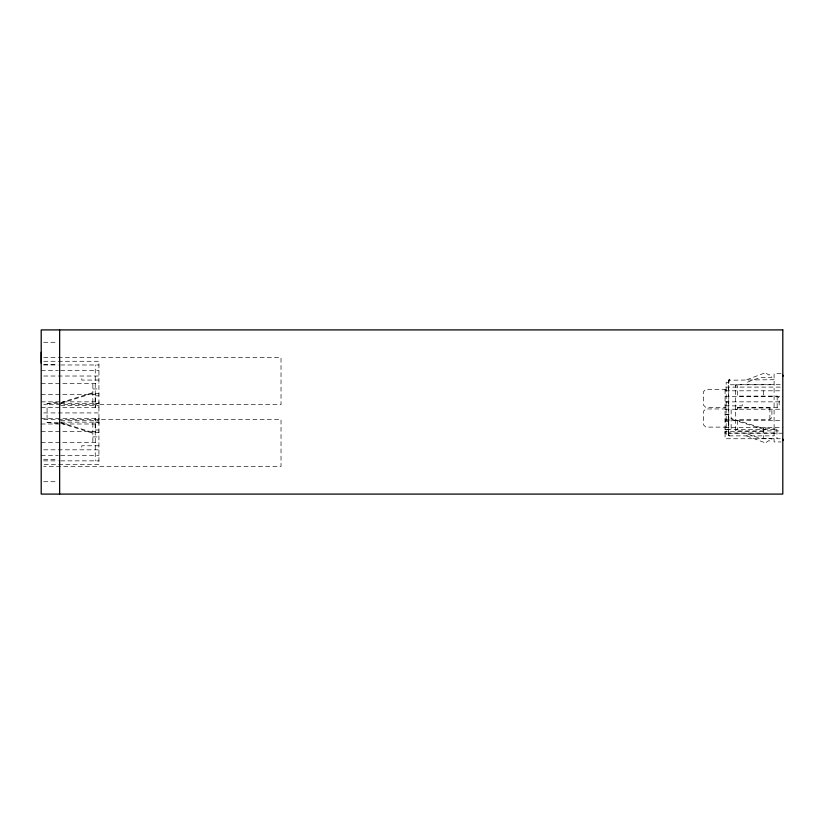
<?xml version="1.0" encoding="UTF-8"?>
<svg xmlns="http://www.w3.org/2000/svg" width="824" height="824" viewBox="0 0 824 824"><rect width="100%" height="100%" fill="white"/><g stroke="black" fill="none" stroke-linecap="round" stroke-linejoin="round"><path stroke-width="0.62" stroke-dasharray="4.12 3.09" d="M60.677 420.302L98.931 420.302L98.931 418.458L41.2 418.458M782.8 433.218L725.069 433.218L725.069 431.374L763.323 431.374M95.224 401.854L95.244 394.48M60.677 422.146L98.931 422.146L98.931 423.989L41.2 423.989M765.166 427.677L765.166 429.52L725.069 429.52L725.069 427.677L782.8 427.677M95.224 420.302L95.244 418.458L95.244 460.863M98.911 420.302L98.931 418.458M725.069 433.218L725.089 431.374M728.776 431.374L728.756 433.218L728.756 390.803M774.086 379.709L728.653 380.235L728.313 434.413L729.765 435.875L774.086 435.875M729.518 379.74L728.313 384.767L774.086 384.767M729.044 379.905L729.765 379.709L728.313 381.172A1.452 1.452 0 0 1 728.838 380.049L729.765 379.709L728.334 380.915M737.398 407.643L777.145 407.643L779.164 405.624L779.164 398.116L777.145 396.097L737.398 396.097L737.398 385.704L735.574 385.704M735.574 429.881L737.398 429.881L737.398 419.488L769.884 419.488L771.903 417.469L771.903 409.961L769.884 407.942L737.398 407.942M728.406 380.667L729.765 379.709L728.653 380.235M728.509 380.441L729.765 379.709M746.801 379.709L764.136 373.221L765.136 374.22L766.114 373.241L769.039 375.126L769.647 374.508L771.769 376.115L771.769 377.351L762.066 377.351L753.249 379.709L746.987 382.46L746.987 384.767M60.698 402.596L92.855 392.626M60.729 403.327L92.855 393.367L98.931 393.367M58.195 423.691L47.061 422.352L47.061 403.502L58.195 402.153M43.662 342.269L57.186 342.269M43.765 357.575L281.025 357.575L281.025 404.625L43.765 404.625M43.765 361.273L98.931 361.273L98.931 464.571L43.765 464.571M43.662 364.404L57.186 364.404M43.631 364.981L58.236 364.981M60.677 364.981L98.931 364.981M41.2 370.512L58.236 370.512M60.677 370.491L98.931 370.491M780.987 373.653L774.086 373.653L774.086 441.932L780.987 441.932M43.734 376.022L98.931 376.022M98.931 380.06L81.782 380.06L81.782 376.022M728.313 382.367L726.16 382.367L726.16 434.052L728.313 434.052M41.2 383.407L98.931 383.407M780.246 384.695L735.574 384.695L735.574 430.89L780.246 430.89M780.235 387.095L725.069 387.095L725.069 438.749L780.235 438.749M92.855 388.938L98.931 388.938M726.16 389.299L705.797 389.299L703.614 391.482L703.614 405.284L705.797 407.468L726.16 407.468M725.069 390.803L782.8 390.803M41.2 394.48L98.931 394.48M95.244 395.829L98.931 395.829M725.069 396.323L782.8 396.323M41.2 401.854L98.931 401.854L98.942 403.698L60.677 403.698M725.069 401.854L780.266 401.854M726.16 402.019L728.313 402.019M47.061 403.502L60.677 403.502M98.942 403.698L92.855 403.698L92.855 383.407M60.677 405.542L98.931 405.542L98.931 407.386L41.2 407.386M725.069 405.882L742.218 405.882L742.218 401.854M726.16 408.951L705.797 408.951L703.614 411.135L703.614 424.937L705.797 427.12L726.16 427.12M725.069 409.229L782.8 409.229M735.574 409.672L737.398 409.672L737.398 405.913M43.765 412.927L98.931 412.927M726.16 414.4L728.313 414.4M725.069 414.771L731.146 414.771M725.069 419.2L731.146 419.2L763.271 429.16L763.302 428.418L731.146 418.458M43.765 419.375L281.025 419.375L281.025 466.425L43.765 466.425M725.069 420.302L782.8 420.302M725.069 421.661L728.756 421.661M98.942 422.146L92.855 422.146L92.855 442.437M47.061 422.352L60.677 422.352M763.323 429.325L776.939 429.325L776.939 438.749M725.058 429.531L731.146 429.52L731.146 409.229M95.244 430.015L98.931 430.015M41.2 431.374L98.931 431.374M98.931 432.476L92.855 432.476L60.729 422.516M774.086 432.981L728.313 432.981L729.271 435.783M92.855 436.905L98.931 436.905M41.2 442.437L98.931 442.437M98.931 445.784L81.782 445.784L81.782 449.822M43.734 449.822L98.931 449.822M41.2 455.353L58.236 455.332M60.677 455.353L98.931 455.353M43.662 459.596L57.186 459.596M43.631 460.863L58.236 460.863M60.677 460.863L98.931 460.863M43.662 481.731L57.186 481.731M776.939 429.325L763.323 427.677L763.323 438.749M729.044 435.68L729.765 435.875L728.313 434.413A1.452 1.452 0 0 0 728.838 435.536L729.765 435.875L728.334 434.67M60.698 423.258L92.855 433.218M746.616 435.875L764.136 442.437L765.136 441.437L766.114 442.416L769.039 440.541L769.647 441.149L771.769 439.553L771.769 438.306L761.376 438.306L752.569 435.958L745.627 432.981M728.653 435.35L729.765 435.875L728.406 434.918M728.509 435.144L729.765 435.875M729.23 390.277L728.56 389.567M728.344 389.041L728.735 389.783L728.313 388.763M95.224 405.542L95.244 407.386L95.244 364.981M728.756 420.302L728.776 427.677M95.224 423.989L95.244 431.374M777.145 396.097L777.145 407.643M769.884 407.942L769.884 419.488M763.323 390.803L763.323 396.344"/><path stroke-width="1.24" d="M782.8 439.254L782.769 440.438L782.759 439.553M782.8 376.166L782.759 375.095L782.8 375.95M782.8 375.785L782.759 375.27M41.2 352.301L41.2 363.116M59.647 329.909L59.647 494.091M782.8 439.738L782.759 440.49L782.8 439.738M782.8 329.909L41.2 329.909L41.2 494.091L782.8 494.091L782.8 329.909"/></g></svg>
